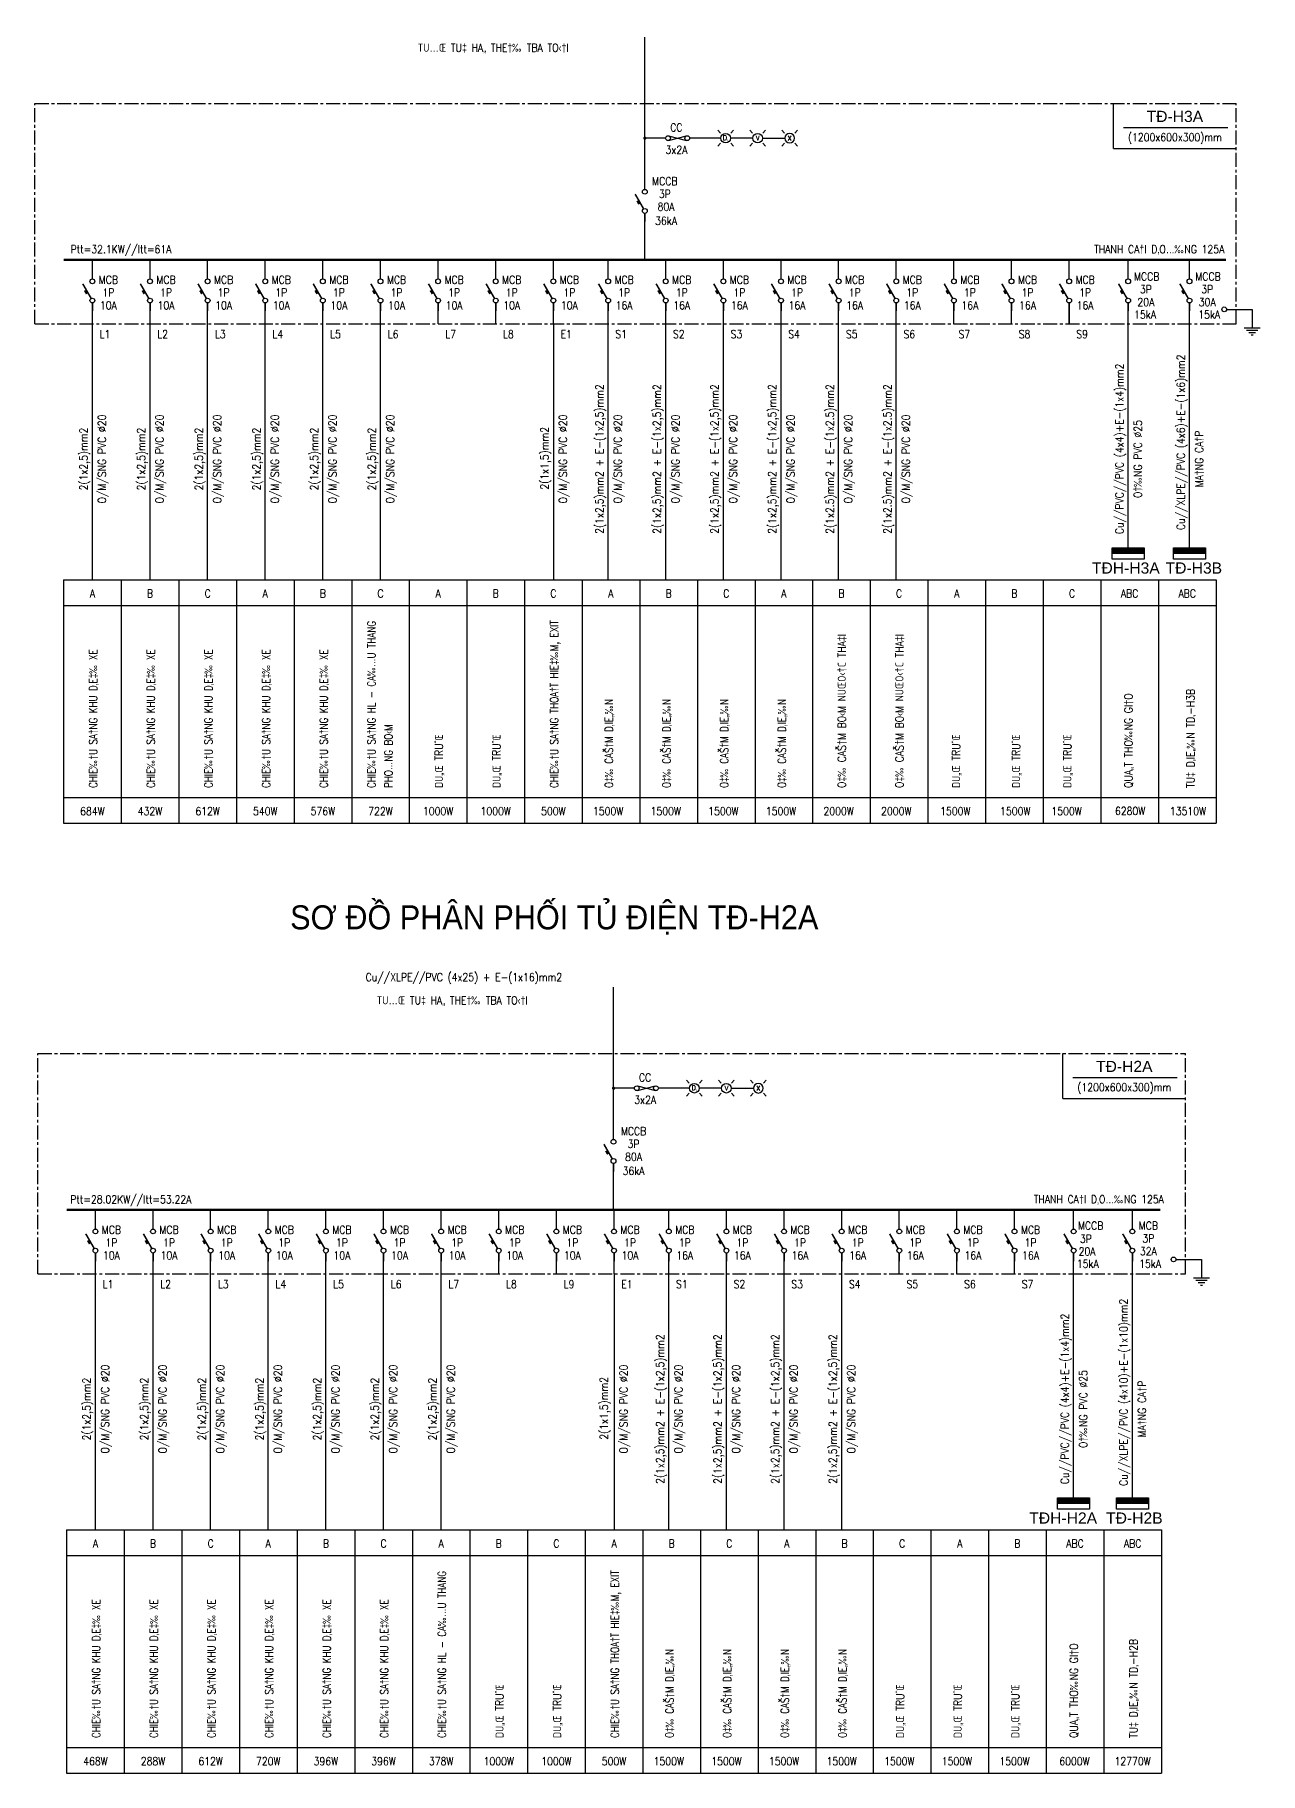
# Model space of a CAD drawing. Extents: x -5343388 to 7033982, y -486386 to 188356.
# Drawn here: x 159669 to 197951, y 101536 to 155841 of the extents above; entities that cross this region are included whole.
import ezdxf
from ezdxf.enums import TextEntityAlignment as Align

# ---------------------------------------------------------------- set-up
doc = ezdxf.new("R2010")
doc.units = 0
doc.header["$MEASUREMENT"] = 0
doc.linetypes.add('CENTER', pattern=[2, 1.25, -0.25, 0.25, -0.25])
for name, color, linetype in [('0-----E-equip', 2, 'Continuous'), ('0-----E-line', 4, 'Continuous'), ('0-----E-text', 3, 'Continuous'), ('0-----wire', 7, 'Continuous'), ('TBD', 2, 'Continuous'), ('text', 2, 'Continuous')]:
    doc.layers.add(name, color=color, linetype=linetype)
doc.styles.add('BIGTEXT', font='', dxfattribs={"width": 0.8, "height": 1000})
doc.styles.add('ROMANS', font='romans.shx', dxfattribs={"width": 0.8, "height": 250, "bigfont": 'vns.shx'})
doc.styles.add('ROMANS1', font='ROMANS1.shx')
doc.styles.add('TEXT1', font='', dxfattribs={"width": 0.85, "height": 200})
doc.styles.get('BIGTEXT').set_extended_font_data('.VnArialH')
doc.styles.get('TEXT1').set_extended_font_data('.VnArialH')

# ---------------------------------------------------------------- blocks, each defined once
blk = doc.blocks.new('di28')
at = {"layer": 'TBD'}
for p, q in [((0, 0), (0, -575)), ((-176.875, -650), (176.875, -650)), ((-103.75, -725), (103.75, -725)), ((-30.625, -800), (30.625, -800))]:
    blk.add_line(p, q, dxfattribs=at)
at = {"layer": 'TBD', "color": 4}
blk.add_line((-250, -575), (250, -575), dxfattribs=at)
blk = doc.blocks.new('di2')
at = {"layer": 'TBD'}
for p, q in [((0, 1000), (0, 1250)), ((0, 250), (0, 0))]:
    blk.add_line(p, q, dxfattribs=at)
for points, const_width in [([(-37, 390), (-302, 850)], 50), ([(-177, 533), (-239, 641)], 60)]:
    blk.add_lwpolyline(points, dxfattribs=dict(at, const_width=const_width))
for centre in [(0, 925), (0, 325)]:
    blk.add_circle(centre, 75, dxfattribs=at)
blk = doc.blocks.new('di17')
at = {"layer": 'TBD', "color": 7}
for p, q in [((-159, 159), (-247, 247)), ((159, 159), (247, 247)), ((-159, -159), (-247, -247)), ((159, -159), (247, -247))]:
    blk.add_line(p, q, dxfattribs=at)
at = {"layer": 'TBD'}
blk.add_circle((0, 0), 150, dxfattribs=at)
at = {"layer": 'TBD', "color": 7, "style": 'ROMANS1'}
blk.add_text('D‚', height=150, dxfattribs=at).set_placement((0, 0), align=Align.MIDDLE)
blk = doc.blocks.new('di21')
at = {"layer": 'TBD'}
for p, q in [((-281, 73), (281, -73)), ((-281, -73), (281, 73))]:
    blk.add_line(p, q, dxfattribs=at)
for centre in [(-300, 0), (300, 0)]:
    blk.add_circle(centre, 75, dxfattribs=at)
blk = doc.blocks.new('di18')
at = {"layer": 'TBD', "color": 7}
for p, q in [((-159, 159), (-247, 247)), ((159, 159), (247, 247)), ((-159, -159), (-247, -247)), ((159, -159), (247, -247))]:
    blk.add_line(p, q, dxfattribs=at)
at = {"layer": 'TBD'}
blk.add_circle((0, 0), 150, dxfattribs=at)
at = {"layer": 'TBD', "color": 7, "style": 'ROMANS1'}
blk.add_text('V', height=150, dxfattribs=at).set_placement((0, 0), align=Align.MIDDLE)
blk = doc.blocks.new('di19')
at = {"layer": 'TBD', "color": 7}
for p, q in [((-159, 159), (-247, 247)), ((159, 159), (247, 247)), ((-159, -159), (-247, -247)), ((159, -159), (247, -247))]:
    blk.add_line(p, q, dxfattribs=at)
at = {"layer": 'TBD'}
blk.add_circle((0, 0), 150, dxfattribs=at)
at = {"layer": 'TBD', "color": 7, "style": 'ROMANS1'}
blk.add_text('X', height=150, dxfattribs=at).set_placement((0, 0), align=Align.MIDDLE)
blk = doc.blocks.new('P1')
at = {"layer": 'TBD'}
h = blk.add_hatch(dxfattribs=at)
h.set_pattern_fill('ANSI31', color=256, scale=150, style=0)
h.set_pattern_definition([(45, (-33575, -55100), (-13.258252, 13.258252), [])])
h.paths.add_polyline_path([(500, 0), (500, 175), (-500, 175), (-500, 0)])
for p, q in [((-500, 350), (500, 350)), ((-500, 0), (-500, 350)), ((-500, 175), (500, 175)), ((500, 0), (-500, 0)), ((500, 350), (500, 0))]:
    blk.add_line(p, q, dxfattribs=at)

msp = doc.modelspace()

# ---------------------------------------------------------------- linework, layer by layer
at = {"color": 1, "linetype": 'CENTER', "ltscale": 350}
for p, q in [((159669.38843, 146812.94354), (159669.38843, 153690.83517)), ((159669.38843, 153690.83517), (197200.71638, 153690.83517)), ((197200.71638, 146812.94354), (197200.71638, 153690.83517)), ((159669.38843, 146812.94354), (197200.71638, 146812.94354)), ((159764.03209, 117136.43299), (159764.03209, 124014.32462)), ((159764.03209, 124014.32462), (195619.40614, 124014.32462)), ((195619.40614, 117136.43299), (195619.40614, 124014.32462)), ((159764.03209, 117136.43299), (195619.40614, 117136.43299))]:
    msp.add_line(p, q, dxfattribs=at)
at = {"color": 1, "linetype": 'Continuous'}
for p, q in [((193365.93164, 152290.83517), (193365.93164, 153690.83517)), ((193678.43164, 152940.83517), (196938.21638, 152940.83517)), ((193365.93164, 152290.83517), (197200.71638, 152290.83517)), ((191784.62141, 122614.32462), (191784.62141, 124014.32462)), ((192097.12141, 123264.32462), (195356.90614, 123264.32462)), ((191784.62141, 122614.32462), (195619.40614, 122614.32462))]:
    msp.add_line(p, q, dxfattribs=at)
at = {"color": 2, "linetype": 'Continuous'}
for p, q in [((160569.38843, 138812.94354), (160569.38843, 131212.94354)), ((160569.38843, 138812.94354), (196569.38843, 138812.94354)), ((196569.38843, 138812.94354), (196569.38843, 131212.94354)), ((160569.38843, 131212.94354), (196569.38843, 131212.94354)), ((160664.03209, 109136.43299), (160664.03209, 101536.43299)), ((160664.03209, 109136.43299), (194864.03209, 109136.43299)), ((194864.03209, 109136.43299), (194864.03209, 101536.43299)), ((160664.03209, 101536.43299), (194864.03209, 101536.43299))]:
    msp.add_line(p, q, dxfattribs=at)
at = {"linetype": 'Continuous'}
for p, q in [((162369.38843, 138812.94354), (162369.38843, 131212.94354)), ((164169.38843, 138812.94354), (164169.38843, 131212.94354)), ((165969.38843, 138812.94354), (165969.38843, 131212.94354)), ((167769.38843, 138812.94354), (167769.38843, 131212.94354)), ((169569.38843, 138812.94354), (169569.38843, 131212.94354)), ((171369.38843, 138812.94354), (171369.38843, 131212.94354)), ((173169.38843, 138812.94354), (173169.38843, 131212.94354)), ((174969.38843, 138812.94354), (174969.38843, 131212.94354)), ((176769.38843, 138812.94354), (176769.38843, 131212.94354)), ((178569.38843, 138812.94354), (178569.38843, 131212.94354)), ((180369.38843, 138812.94354), (180369.38843, 131212.94354)), ((182169.38843, 138812.94354), (182169.38843, 131212.94354)), ((183969.38843, 138812.94354), (183969.38843, 131212.94354)), ((185769.38843, 138812.94354), (185769.38843, 131212.94354)), ((187569.38843, 138812.94354), (187569.38843, 131212.94354)), ((187569.38843, 138812.94354), (187569.38843, 131212.94354)), ((189369.38843, 138812.94354), (189369.38843, 131212.94354)), ((189369.38843, 138812.94354), (189369.38843, 131212.94354)), ((191169.38843, 138812.94354), (191169.38843, 131212.94354)), ((192969.38843, 138812.94354), (192969.38843, 131212.94354)), ((194769.38843, 138812.94354), (194769.38843, 131212.94354)), ((160569.38843, 138012.94354), (196569.38843, 138012.94354)), ((160569.38843, 132012.94354), (196569.38843, 132012.94354)), ((162464.03209, 109136.43299), (162464.03209, 101536.43299)), ((164264.03209, 109136.43299), (164264.03209, 101536.43299)), ((166064.03209, 109136.43299), (166064.03209, 101536.43299)), ((167864.03209, 109136.43299), (167864.03209, 101536.43299)), ((169664.03209, 109136.43299), (169664.03209, 101536.43299)), ((171464.03209, 109136.43299), (171464.03209, 101536.43299)), ((173264.03209, 109136.43299), (173264.03209, 101536.43299)), ((175064.03209, 109136.43299), (175064.03209, 101536.43299)), ((176864.03209, 109136.43299), (176864.03209, 101536.43299)), ((178664.03209, 109136.43299), (178664.03209, 101536.43299)), ((180464.03209, 109136.43299), (180464.03209, 101536.43299)), ((182264.03209, 109136.43299), (182264.03209, 101536.43299)), ((184064.03209, 109136.43299), (184064.03209, 101536.43299)), ((185864.03209, 109136.43299), (185864.03209, 101536.43299)), ((187664.03209, 109136.43299), (187664.03209, 101536.43299)), ((189464.03209, 109136.43299), (189464.03209, 101536.43299)), ((191264.03209, 109136.43299), (191264.03209, 101536.43299)), ((193064.03209, 109136.43299), (193064.03209, 101536.43299)), ((160664.03209, 108336.43299), (194864.03209, 108336.43299)), ((160664.03209, 102336.43299), (194864.03209, 102336.43299))]:
    msp.add_line(p, q, dxfattribs=at)
at = {"color": 6, "linetype": 'Continuous', "const_width": 70}
for points in [[(160569.38843, 148812.94354), (196883.86632, 148812.94354)], [(160664.03209, 119136.43299), (194834.38676, 119136.43299)]]:
    msp.add_lwpolyline(points, dxfattribs=at)
at = {"layer": '0-----E-line', "linetype": 'Continuous'}
for p, q in [((178726.62738, 151012.51118), (178726.62738, 155765.83517)), ((178726.62738, 148812.94354), (178726.62738, 150262.51118)), ((161469.38843, 148212.94354), (161469.38843, 148812.94354)), ((163269.38843, 148212.94354), (163269.38843, 148812.94354)), ((165069.38843, 148212.94354), (165069.38843, 148812.94354)), ((166869.38843, 148212.94354), (166869.38843, 148812.94354)), ((168669.38843, 148212.94354), (168669.38843, 148812.94354)), ((170469.38843, 148212.94354), (170469.38843, 148812.94354)), ((172269.38843, 148212.94354), (172269.38843, 148812.94354)), ((174069.38843, 148212.94354), (174069.38843, 148812.94354)), ((175869.38843, 148212.94354), (175869.38843, 148812.94354)), ((177581.03509, 148212.94354), (177581.03509, 148812.94354)), ((179381.03509, 148212.94354), (179381.03509, 148812.94354)), ((181181.03509, 148212.94354), (181181.03509, 148812.94354)), ((182981.03509, 148212.94354), (182981.03509, 148812.94354)), ((184781.03509, 148212.94354), (184781.03509, 148812.94354)), ((186581.03509, 148212.94354), (186581.03509, 148812.94354)), ((188381.03509, 148212.94354), (188381.03509, 148812.94354)), ((190181.03509, 148212.94354), (190181.03509, 148812.94354)), ((191981.03509, 148212.94354), (191981.03509, 148812.94354)), ((193826.14586, 148212.94354), (193826.14586, 148812.94354)), ((195741.84378, 148212.94354), (195741.84378, 148812.94354)), ((161469.38843, 138812.94354), (161469.38843, 147462.94354)), ((163269.38843, 138812.94354), (163269.38843, 147462.94354)), ((165069.38843, 138812.94354), (165069.38843, 147462.94354)), ((166869.38843, 138812.94354), (166869.38843, 147462.94354)), ((168669.38843, 138812.94354), (168669.38843, 147462.94354)), ((170469.38843, 138812.94354), (170469.38843, 147462.94354)), ((172269.38843, 146812.94354), (172269.38843, 147462.94354)), ((174069.38843, 146812.94354), (174069.38843, 147462.94354)), ((175869.38843, 146812.94354), (175869.38843, 147462.94354)), ((177581.03509, 138812.94354), (177581.03509, 147462.94354)), ((179381.03509, 138812.94354), (179381.03509, 147462.94354)), ((181181.03509, 138812.94354), (181181.03509, 147462.94354)), ((182981.03509, 138812.94354), (182981.03509, 147462.94354)), ((184781.03509, 146812.94354), (184781.03509, 147462.94354)), ((184781.03509, 138812.94354), (184781.03509, 147462.94354)), ((186581.03509, 146812.94354), (186581.03509, 147462.94354)), ((186581.03509, 138812.94354), (186581.03509, 147462.94354)), ((188381.03509, 146812.94354), (188381.03509, 147462.94354)), ((188381.03509, 146812.94354), (188381.03509, 147462.94354)), ((190181.03509, 146812.94354), (190181.03509, 147462.94354)), ((190181.03509, 146812.94354), (190181.03509, 147462.94354)), ((191981.03509, 146812.94354), (191981.03509, 147462.94354)), ((191981.03509, 147212.94354), (191981.03509, 146812.94354)), ((193826.14586, 139812.94354), (193826.14586, 147462.94354)), ((195741.84378, 146812.94354), (195741.84378, 147462.94354)), ((195741.84378, 139812.94354), (195741.84378, 147462.94354)), ((175869.38843, 146812.94354), (175869.38843, 138812.94354)), ((177749.20943, 121336.00063), (177749.20943, 126089.32462)), ((177749.20943, 119136.43299), (177749.20943, 120586.00063)), ((161564.03209, 118536.43299), (161564.03209, 119136.43299)), ((163364.03209, 118536.43299), (163364.03209, 119136.43299)), ((165164.03209, 118536.43299), (165164.03209, 119136.43299)), ((166964.03209, 118536.43299), (166964.03209, 119136.43299)), ((168764.03209, 118536.43299), (168764.03209, 119136.43299)), ((170564.03209, 118536.43299), (170564.03209, 119136.43299)), ((172364.03209, 118536.43299), (172364.03209, 119136.43299)), ((174164.03209, 118536.43299), (174164.03209, 119136.43299)), ((175964.03209, 118536.43299), (175964.03209, 119136.43299)), ((177764.03209, 118536.43299), (177764.03209, 119136.43299)), ((179475.67876, 118536.43299), (179475.67876, 119136.43299)), ((181275.67876, 118536.43299), (181275.67876, 119136.43299)), ((183075.67876, 118536.43299), (183075.67876, 119136.43299)), ((184875.67876, 118536.43299), (184875.67876, 119136.43299)), ((186675.67876, 118536.43299), (186675.67876, 119136.43299)), ((188475.67876, 118536.43299), (188475.67876, 119136.43299)), ((190275.67876, 118536.43299), (190275.67876, 119136.43299)), ((192120.78952, 118536.43299), (192120.78952, 119136.43299)), ((193956.0831, 118536.43299), (193956.0831, 119136.43299)), ((161564.03209, 109136.43299), (161564.03209, 117786.43299)), ((163364.03209, 109136.43299), (163364.03209, 117786.43299)), ((165164.03209, 109136.43299), (165164.03209, 117786.43299)), ((166964.03209, 109136.43299), (166964.03209, 117786.43299)), ((168764.03209, 109136.43299), (168764.03209, 117786.43299)), ((170564.03209, 109136.43299), (170564.03209, 117786.43299)), ((172364.03209, 109136.43299), (172364.03209, 117786.43299)), ((174164.03209, 117136.43299), (174164.03209, 117786.43299)), ((175964.03209, 117136.43299), (175964.03209, 117786.43299)), ((177764.03209, 117136.43299), (177764.03209, 117786.43299)), ((179475.67876, 109136.43299), (179475.67876, 117786.43299)), ((181275.67876, 109136.43299), (181275.67876, 117786.43299)), ((183075.67876, 109136.43299), (183075.67876, 117786.43299)), ((184875.67876, 109136.43299), (184875.67876, 117786.43299)), ((186675.67876, 117136.43299), (186675.67876, 117786.43299)), ((188475.67876, 117136.43299), (188475.67876, 117786.43299)), ((190275.67876, 117136.43299), (190275.67876, 117786.43299)), ((190275.67876, 117136.43299), (190275.67876, 117786.43299)), ((192120.78952, 110136.43765), (192120.78952, 117786.43765)), ((193956.0831, 117136.43299), (193956.0831, 117786.43299)), ((193956.0831, 110136.43299), (193956.0831, 117786.43299)), ((177764.03209, 117136.43299), (177764.03209, 109136.43299))]:
    msp.add_line(p, q, dxfattribs=at)
for points in [[(178726.62738, 155765.83517, 0, 0, 0), (177526.62738, 155765.83517, 0, 150, 0), (176901.62738, 155765.83517, 0, 0, 0), (170651.62738, 155765.83517, 0, 0, 0)], [(177749.20943, 126089.32462, 0, 0, 0), (176549.20943, 126089.32462, 0, 150, 0), (175924.20943, 126089.32462, 0, 0, 0), (169674.20943, 126089.32462, 0, 0, 0)]]:
    msp.add_lwpolyline(points, format="xyseb", dxfattribs=at)
at = {"layer": '0-----wire', "linetype": 'Continuous'}
for p, q in [((179376.62738, 152610.10399), (178726.62738, 152610.10399)), ((181101.62738, 152610.10399), (180126.62738, 152610.10399)), ((182101.62738, 152610.10399), (181401.62738, 152610.10399)), ((182401.62738, 152610.10399), (183101.62738, 152610.10399)), ((196900.71638, 147262.94354), (197700.71638, 147262.94354)), ((178399.20943, 122933.59344), (177749.20943, 122933.59344)), ((180124.20943, 122933.59344), (179149.20943, 122933.59344)), ((181124.20943, 122933.59344), (180424.20943, 122933.59344)), ((181424.20943, 122933.59344), (182124.20943, 122933.59344)), ((195319.40614, 117586.43299), (196119.40614, 117586.43299))]:
    msp.add_line(p, q, dxfattribs=at)
at = {"layer": '0-----wire', "linetype": 'Continuous', "const_width": 50}
for points in [[(178701.62738, 152610.10399, 1), (178751.62738, 152610.10399, 1)], [(177724.20943, 122933.59344, 1), (177774.20943, 122933.59344, 1)]]:
    msp.add_lwpolyline(points, format="xyb", close=True, dxfattribs=at)
at = {"layer": '0-----wire', "linetype": 'Continuous'}
for centre in [(196825.71638, 147262.94354), (195244.40614, 117586.43299)]:
    msp.add_circle(centre, 75, dxfattribs=at)

# ---------------------------------------------------------------- block references
at = {"layer": '0-----E-equip', "linetype": 'Continuous'}
for name, p in [('di21', (179751.62738, 152610.10399)), ('di17', (181251.62738, 152610.10399)), ('di18', (182251.62738, 152610.10399)), ('di2', (178726.62738, 150012.51118)), ('di2', (161469.38843, 147212.94354)), ('di2', (163269.38843, 147212.94354)), ('di2', (165069.38843, 147212.94354)), ('di2', (166869.38843, 147212.94354)), ('di2', (168669.38843, 147212.94354)), ('di2', (170469.38843, 147212.94354)), ('di2', (172269.38843, 147212.94354)), ('di2', (174069.38843, 147212.94354)), ('di2', (175869.38843, 147212.94354)), ('di2', (177581.03509, 147212.94354)), ('di2', (179381.03509, 147212.94354)), ('di2', (181181.03509, 147212.94354)), ('di2', (182981.03509, 147212.94354)), ('di2', (184781.03509, 147212.94354)), ('di2', (186581.03509, 147212.94354)), ('di2', (188381.03509, 147212.94354)), ('di2', (190181.03509, 147212.94354)), ('di2', (191981.03509, 147212.94354)), ('di2', (193826.14586, 147212.94354)), ('di2', (195741.84378, 147212.94354)), ('di28', (197700.71638, 147262.94354)), ('di21', (178774.20943, 122933.59344)), ('di17', (180274.20943, 122933.59344)), ('di18', (181274.20943, 122933.59344)), ('di2', (177749.20943, 120336.00063)), ('di2', (161564.03209, 117536.43299)), ('di2', (163364.03209, 117536.43299)), ('di2', (165164.03209, 117536.43299)), ('di2', (166964.03209, 117536.43299)), ('di2', (168764.03209, 117536.43299)), ('di2', (170564.03209, 117536.43299)), ('di2', (172364.03209, 117536.43299)), ('di2', (174164.03209, 117536.43299)), ('di2', (175964.03209, 117536.43299)), ('di2', (177764.03209, 117536.43299)), ('di2', (179475.67876, 117536.43299)), ('di2', (181275.67876, 117536.43299)), ('di2', (183075.67876, 117536.43299)), ('di2', (184875.67876, 117536.43299)), ('di2', (186675.67876, 117536.43299)), ('di2', (188475.67876, 117536.43299)), ('di2', (190275.67876, 117536.43299)), ('di2', (192120.78952, 117536.43299)), ('di2', (193956.0831, 117536.43299)), ('di28', (196119.40614, 117586.43299))]:
    msp.add_blockref(name, p, dxfattribs=at)
at = {"layer": '0-----E-equip', "linetype": 'Continuous', "xscale": -1}
for p in [(183251.62738, 152610.10399), (182274.20943, 122933.59344)]:
    msp.add_blockref('di19', p, dxfattribs=at)
at = {"layer": '0-----E-equip', "rotation": 180}
for p in [(193826.14586, 139812.94354), (195741.84378, 139812.94354), (192120.78952, 110136.43765), (193956.0831, 110136.43299)]:
    msp.add_blockref('P1', p, dxfattribs=at)

# ---------------------------------------------------------------- texts
at = {"layer": '0-----E-text', "linetype": 'Continuous', "width": 0.85}
for s, style, p in [('TU…Œ TU‡ HA„ THE†‰ TBA TO‹†I', 'ROMANS1', (173991.42852, 155310.36636)), ('CC', 'ROMANS', (179711.141, 152820.52564)), ('(1200x600x300)mm', 'ROMANS', (195285.09844, 152515.83517)), ('3x2A', 'ROMANS', (179715.91309, 152122.40778)), ('MCCB', 'ROMANS', (179351.62738, 151143.41014)), ('3P', 'ROMANS', (179351.62738, 150743.41014)), ('80A', 'ROMANS', (179390.37798, 150343.41014)), ('36kA', 'ROMANS', (179389.29125, 149903.74214)), ('Ptt=32.1KW//Itt=61A', 'ROMANS', (162363.16664, 149015.8766)), ('THANH CA†I D‚O…‰NG 125A', 'ROMANS1', (194796.0083, 149015.8766)), ('MCB', 'ROMANS', (161969.38843, 148062.94354)), ('MCB', 'ROMANS', (163769.38843, 148062.94354)), ('MCB', 'ROMANS', (165569.38843, 148062.94354)), ('MCB', 'ROMANS', (167369.38843, 148062.94354)), ('MCB', 'ROMANS', (169169.38843, 148062.94354)), ('MCB', 'ROMANS', (170969.38843, 148062.94354)), ('MCB', 'ROMANS', (172769.38843, 148062.94354)), ('MCB', 'ROMANS', (174569.38843, 148062.94354)), ('MCB', 'ROMANS', (176369.38843, 148062.94354)), ('MCB', 'ROMANS', (178081.03509, 148062.94354)), ('MCB', 'ROMANS', (179881.03509, 148062.94354)), ('MCB', 'ROMANS', (181681.03509, 148062.94354)), ('MCB', 'ROMANS', (183481.03509, 148062.94354)), ('MCB', 'ROMANS', (185281.03509, 148062.94354)), ('MCB', 'ROMANS', (187081.03509, 148062.94354)), ('MCB', 'ROMANS', (188881.03509, 148062.94354)), ('MCB', 'ROMANS', (190681.03509, 148062.94354)), ('MCB', 'ROMANS', (192481.03509, 148062.94354)), ('MCCB', 'ROMANS', (194404.9249, 148164.11372)), ('MCCB', 'ROMANS', (196320.02873, 148164.11372)), ('1P', 'ROMANS', (161969.38843, 147662.94354)), ('1P', 'ROMANS', (163769.38843, 147662.94354)), ('1P', 'ROMANS', (165569.38843, 147662.94354)), ('1P', 'ROMANS', (167369.38843, 147662.94354)), ('1P', 'ROMANS', (169169.38843, 147662.94354)), ('1P', 'ROMANS', (170969.38843, 147662.94354)), ('1P', 'ROMANS', (172769.38843, 147662.94354)), ('1P', 'ROMANS', (174569.38843, 147662.94354)), ('1P', 'ROMANS', (176369.38843, 147662.94354)), ('1P', 'ROMANS', (178081.03509, 147662.94354)), ('1P', 'ROMANS', (179881.03509, 147662.94354)), ('1P', 'ROMANS', (181681.03509, 147662.94354)), ('1P', 'ROMANS', (183481.03509, 147662.94354)), ('1P', 'ROMANS', (185281.03509, 147662.94354)), ('1P', 'ROMANS', (187081.03509, 147662.94354)), ('1P', 'ROMANS', (188881.03509, 147662.94354)), ('1P', 'ROMANS', (190681.03509, 147662.94354)), ('1P', 'ROMANS', (192481.03509, 147662.94354)), ('3P', 'ROMANS', (194378.26941, 147764.11372)), ('3P', 'ROMANS', (196293.96733, 147764.11372)), ('10A', 'ROMANS', (161969.38843, 147262.94354)), ('10A', 'ROMANS', (163769.38843, 147262.94354)), ('10A', 'ROMANS', (165569.38843, 147262.94354)), ('10A', 'ROMANS', (167369.38843, 147262.94354)), ('10A', 'ROMANS', (169169.38843, 147262.94354)), ('10A', 'ROMANS', (170969.38843, 147262.94354)), ('10A', 'ROMANS', (172769.38843, 147262.94354)), ('10A', 'ROMANS', (174569.38843, 147262.94354)), ('10A', 'ROMANS', (176369.38843, 147262.94354)), ('16A', 'ROMANS', (178081.03509, 147262.94354)), ('16A', 'ROMANS', (179881.03509, 147262.94354)), ('16A', 'ROMANS', (181681.03509, 147262.94354)), ('16A', 'ROMANS', (183481.03509, 147262.94354)), ('16A', 'ROMANS', (185281.03509, 147262.94354)), ('16A', 'ROMANS', (187081.03509, 147262.94354)), ('16A', 'ROMANS', (188881.03509, 147262.94354)), ('16A', 'ROMANS', (190681.03509, 147262.94354)), ('16A', 'ROMANS', (192481.03509, 147262.94354)), ('15kA', 'ROMANS', (194352.87213, 146973.78658)), ('20A', 'ROMANS', (194378.26941, 147364.11372)), ('30A', 'ROMANS', (196293.96733, 147364.11372)), ('15kA', 'ROMANS', (196357.62066, 146973.78658)), ('A', 'ROMANS', (161469.38843, 138262.94354)), ('B', 'ROMANS', (163269.38843, 138262.94354)), ('C', 'ROMANS', (165069.38843, 138262.94354)), ('A', 'ROMANS', (166869.38843, 138262.94354)), ('B', 'ROMANS', (168669.38843, 138262.94354)), ('C', 'ROMANS', (170469.38843, 138262.94354)), ('A', 'ROMANS', (172269.38843, 138262.94354)), ('B', 'ROMANS', (174069.38843, 138262.94354)), ('C', 'ROMANS', (175869.38843, 138262.94354)), ('A', 'ROMANS', (177669.38843, 138262.94354)), ('B', 'ROMANS', (179469.38843, 138262.94354)), ('C', 'ROMANS', (181269.38843, 138262.94354)), ('A', 'ROMANS', (183069.38843, 138262.94354)), ('B', 'ROMANS', (184869.38843, 138262.94354)), ('C', 'ROMANS', (186669.38843, 138262.94354)), ('A', 'ROMANS', (188469.38843, 138262.94354)), ('B', 'ROMANS', (190269.38843, 138262.94354)), ('C', 'ROMANS', (192069.38843, 138262.94354)), ('ABC', 'ROMANS', (193869.38843, 138262.94354)), ('ABC', 'ROMANS', (195669.38843, 138262.94354)), ('684W', 'ROMANS', (161469.38843, 131462.94354)), ('432W', 'ROMANS', (163269.38843, 131462.94354)), ('612W', 'ROMANS', (165069.38843, 131462.94354)), ('540W', 'ROMANS', (166869.38843, 131462.94354)), ('576W', 'ROMANS', (168669.38843, 131462.94354)), ('722W', 'ROMANS', (170469.38843, 131462.94354)), ('1000W', 'ROMANS', (172269.38843, 131462.94354)), ('1000W', 'ROMANS', (174069.38843, 131462.94354)), ('500W', 'ROMANS', (175869.38843, 131462.94354)), ('1500W', 'ROMANS', (177581.03509, 131462.94354)), ('1500W', 'ROMANS', (179381.03509, 131462.94354)), ('1500W', 'ROMANS', (181181.03509, 131462.94354)), ('1500W', 'ROMANS', (182981.03509, 131462.94354)), ('2000W', 'ROMANS', (184781.03509, 131462.94354)), ('2000W', 'ROMANS', (186581.03509, 131462.94354)), ('1500W', 'ROMANS', (188425.54511, 131462.94354)), ('1500W', 'ROMANS', (190298.70683, 131462.94354)), ('1500W', 'ROMANS', (191900.63075, 131462.94354)), ('6280W', 'ROMANS', (193886.36667, 131469.44683)), ('13510W', 'ROMANS', (195693.57496, 131462.94354)), ('Cu//XLPE//PVC (4x25) + E-(1x16)mm2', 'ROMANS', (173074.61351, 126277.70761)), ('TU…Œ TU‡ HA„ THE†‰ TBA TO‹†I', 'ROMANS1', (172710.97188, 125553.94257)), ('CC', 'ROMANS', (178733.72305, 123144.01509)), ('(1200x600x300)mm', 'ROMANS', (193703.7882, 122839.32462)), ('3x2A', 'ROMANS', (178738.49514, 122445.89723)), ('MCCB', 'ROMANS', (178374.20943, 121466.89959)), ('3P', 'ROMANS', (178374.20943, 121066.89959)), ('80A', 'ROMANS', (178374.20943, 120666.89959)), ('36kA', 'ROMANS', (178374.20943, 120227.23159)), ('Ptt=28.02KW//Itt=53.22A', 'ROMANS', (162670.89772, 119338.23046)), ('THANH CA†I D‚O…‰NG 125A', 'ROMANS1', (192909.13849, 119339.36605)), ('MCB', 'ROMANS', (162064.03209, 118386.43299)), ('MCB', 'ROMANS', (163864.03209, 118386.43299)), ('MCB', 'ROMANS', (165664.03209, 118386.43299)), ('MCB', 'ROMANS', (167464.03209, 118386.43299)), ('MCB', 'ROMANS', (169264.03209, 118386.43299)), ('MCB', 'ROMANS', (171064.03209, 118386.43299)), ('MCB', 'ROMANS', (172864.03209, 118386.43299)), ('MCB', 'ROMANS', (174664.03209, 118386.43299)), ('MCB', 'ROMANS', (176464.03209, 118386.43299)), ('MCB', 'ROMANS', (178264.03209, 118386.43299)), ('MCB', 'ROMANS', (179975.67876, 118386.43299)), ('MCB', 'ROMANS', (181775.67876, 118386.43299)), ('MCB', 'ROMANS', (183575.67876, 118386.43299)), ('MCB', 'ROMANS', (185375.67876, 118386.43299)), ('MCB', 'ROMANS', (187175.67876, 118386.43299)), ('MCB', 'ROMANS', (188975.67876, 118386.43299)), ('MCB', 'ROMANS', (190775.67876, 118386.43299)), ('MCCB', 'ROMANS', (192652.01912, 118516.28558)), ('MCB', 'ROMANS', (194456.0831, 118516.28558)), ('1P', 'ROMANS', (162064.03209, 117986.43299)), ('1P', 'ROMANS', (163864.03209, 117986.43299)), ('1P', 'ROMANS', (165664.03209, 117986.43299)), ('1P', 'ROMANS', (167464.03209, 117986.43299)), ('1P', 'ROMANS', (169264.03209, 117986.43299)), ('1P', 'ROMANS', (171064.03209, 117986.43299)), ('1P', 'ROMANS', (172864.03209, 117986.43299)), ('1P', 'ROMANS', (174664.03209, 117986.43299)), ('1P', 'ROMANS', (176464.03209, 117986.43299)), ('1P', 'ROMANS', (178264.03209, 117986.43299)), ('1P', 'ROMANS', (179975.67876, 117986.43299)), ('1P', 'ROMANS', (181775.67876, 117986.43299)), ('1P', 'ROMANS', (183575.67876, 117986.43299)), ('1P', 'ROMANS', (185375.67876, 117986.43299)), ('1P', 'ROMANS', (187175.67876, 117986.43299)), ('1P', 'ROMANS', (188975.67876, 117986.43299)), ('1P', 'ROMANS', (190775.67876, 117986.43299)), ('20A', 'ROMANS', (192542.92825, 117709.61635)), ('3P', 'ROMANS', (192504.24833, 118103.76452)), ('32A', 'ROMANS', (194456.0831, 117716.28558)), ('3P', 'ROMANS', (194456.0831, 118116.28558)), ('10A', 'ROMANS', (162064.03209, 117586.43299)), ('10A', 'ROMANS', (163864.03209, 117586.43299)), ('10A', 'ROMANS', (165664.03209, 117586.43299)), ('10A', 'ROMANS', (167464.03209, 117586.43299)), ('10A', 'ROMANS', (169264.03209, 117586.43299)), ('10A', 'ROMANS', (171064.03209, 117586.43299)), ('10A', 'ROMANS', (172864.03209, 117586.43299)), ('10A', 'ROMANS', (174664.03209, 117586.43299)), ('10A', 'ROMANS', (176464.03209, 117586.43299)), ('10A', 'ROMANS', (178264.03209, 117586.43299)), ('16A', 'ROMANS', (179975.67876, 117586.43299)), ('16A', 'ROMANS', (181775.67876, 117586.43299)), ('16A', 'ROMANS', (183575.67876, 117586.43299)), ('16A', 'ROMANS', (185375.67876, 117586.43299)), ('16A', 'ROMANS', (187175.67876, 117586.43299)), ('16A', 'ROMANS', (188975.67876, 117586.43299)), ('16A', 'ROMANS', (190775.67876, 117586.43299)), ('15kA', 'ROMANS', (192562.69861, 117325.95844)), ('15kA', 'ROMANS', (194510.25111, 117325.95844)), ('A', 'ROMANS', (161564.03209, 108586.43299)), ('B', 'ROMANS', (163364.03209, 108586.43299)), ('C', 'ROMANS', (165164.03209, 108586.43299)), ('A', 'ROMANS', (166964.03209, 108586.43299)), ('B', 'ROMANS', (168764.03209, 108586.43299)), ('C', 'ROMANS', (170564.03209, 108586.43299)), ('A', 'ROMANS', (172364.03209, 108586.43299)), ('B', 'ROMANS', (174164.03209, 108586.43299)), ('C', 'ROMANS', (175964.03209, 108586.43299)), ('A', 'ROMANS', (177764.03209, 108586.43299)), ('B', 'ROMANS', (179564.03209, 108586.43299)), ('C', 'ROMANS', (181364.03209, 108586.43299)), ('A', 'ROMANS', (183164.03209, 108586.43299)), ('B', 'ROMANS', (184964.03209, 108586.43299)), ('C', 'ROMANS', (186764.03209, 108586.43299)), ('A', 'ROMANS', (188564.03209, 108586.43299)), ('B', 'ROMANS', (190364.03209, 108586.43299)), ('ABC', 'ROMANS', (192164.03209, 108586.43299)), ('ABC', 'ROMANS', (193964.03209, 108586.43299)), ('468W', 'ROMANS', (161564.03209, 101786.43299)), ('288W', 'ROMANS', (163364.03209, 101786.43299)), ('612W', 'ROMANS', (165164.03209, 101786.43299)), ('720W', 'ROMANS', (166964.03209, 101786.43299)), ('396W', 'ROMANS', (168764.03209, 101786.43299)), ('396W', 'ROMANS', (170564.03209, 101786.43299)), ('378W', 'ROMANS', (172364.03209, 101786.43299)), ('1000W', 'ROMANS', (174164.03209, 101786.43299)), ('1000W', 'ROMANS', (175964.03209, 101786.43299)), ('500W', 'ROMANS', (177764.03209, 101786.43299)), ('1500W', 'ROMANS', (179475.67876, 101786.43299)), ('1500W', 'ROMANS', (181275.67876, 101786.43299)), ('1500W', 'ROMANS', (183075.67876, 101786.43299)), ('1500W', 'ROMANS', (184875.67876, 101786.43299)), ('1500W', 'ROMANS', (186675.67876, 101786.43299)), ('1500W', 'ROMANS', (188475.67876, 101786.43299)), ('1500W', 'ROMANS', (190275.67876, 101786.43299)), ('6000W', 'ROMANS', (192147.99933, 101786.43299)), ('12770W', 'ROMANS', (193964.03209, 101786.43299))]:
    msp.add_text(s, height=250, dxfattribs=dict(at, style=style)).set_placement(p, align=Align.CENTER)
at = {"layer": '0-----E-text', "color": 6, "style": 'BIGTEXT'}
for s, p in [('T§-H3A', (195285.09844, 153115.83517)), ('T§H-H3A', (193752.04538, 139008.66794)), ('T§-H3B', (195877.65212, 139008.66794)), ('T§-H2A', (193703.7882, 123439.32462)), ('T§H-H2A', (191795.32734, 109332.16206)), ('T§-H2B', (194019.18081, 109332.15739))]:
    msp.add_text(s, height=350, dxfattribs=at).set_placement(p, align=Align.CENTER)
at = {"layer": '0-----E-text', "linetype": 'Continuous', "style": 'ROMANS', "width": 0.85}
for s, p in [('L1', (161694.38843, 146362.94354)), ('L2', (163494.38843, 146362.94354)), ('L3', (165294.38843, 146362.94354)), ('L4', (167094.38843, 146362.94354)), ('L5', (168894.38843, 146362.94354)), ('L6', (170694.38843, 146362.94354)), ('L7', (172494.38843, 146362.94354)), ('L8', (174294.38843, 146362.94354)), ('E1', (176094.38843, 146362.94354)), ('S1', (177806.03509, 146362.94354)), ('S2', (179606.03509, 146362.94354)), ('S3', (181406.03509, 146362.94354)), ('S4', (183206.03509, 146362.94354)), ('S5', (185006.03509, 146362.94354)), ('S6', (186806.03509, 146362.94354)), ('S7', (188525.63075, 146362.94354)), ('S8', (190406.03509, 146362.94354)), ('S9', (192206.03509, 146362.94354)), ('L1', (161789.03209, 116686.43299)), ('L2', (163589.03209, 116686.43299)), ('L3', (165389.03209, 116686.43299)), ('L4', (167189.03209, 116686.43299)), ('L5', (168989.03209, 116686.43299)), ('L6', (170789.03209, 116686.43299)), ('L7', (172589.03209, 116686.43299)), ('L8', (174389.03209, 116686.43299)), ('L9', (176189.03209, 116686.43299)), ('E1', (177989.03209, 116686.43299)), ('S1', (179700.67876, 116686.43299)), ('S2', (181500.67876, 116686.43299)), ('S3', (183300.67876, 116686.43299)), ('S4', (185100.67876, 116686.43299)), ('S5', (186900.67876, 116686.43299)), ('S6', (188700.67876, 116686.43299)), ('S7', (190500.67876, 116686.43299))]:
    msp.add_text(s, height=250, dxfattribs=at).set_placement(p)
at = {"layer": '0-----E-text', "linetype": 'Continuous', "width": 0.85}
for s, style, p in [('Cu//PVC//PVC (4x4)+E-(1x4)mm2', 'ROMANS', (193676.14586, 142905.48876)), ('Cu//XLPE//PVC (4x6)+E-(1x6)mm2', 'ROMANS', (195591.84378, 143110.8815)), ('2(1x2,5)mm2 + E-(1x2,5)mm2', 'ROMANS', (177431.03509, 142587.94354)), ('2(1x2,5)mm2 + E-(1x2,5)mm2', 'ROMANS', (179231.03509, 142587.94354)), ('2(1x2,5)mm2 + E-(1x2,5)mm2', 'ROMANS', (181031.03509, 142587.94354)), ('2(1x2,5)mm2 + E-(1x2,5)mm2', 'ROMANS', (182831.03509, 142587.94354)), ('2(1x2.5)mm2 + E-(1x2.5)mm2', 'ROMANS', (184631.03509, 142587.94354)), ('2(1x2.5)mm2 + E-(1x2.5)mm2', 'ROMANS', (186431.03509, 142587.94354)), ('O/M/SNG PVC %%C20', 'ROMANS', (161894.38843, 142587.94354)), ('O/M/SNG PVC %%C20', 'ROMANS', (163694.38843, 142587.94354)), ('O/M/SNG PVC %%C20', 'ROMANS', (165494.38843, 142587.94354)), ('O/M/SNG PVC %%C20', 'ROMANS', (167294.38843, 142587.94354)), ('O/M/SNG PVC %%C20', 'ROMANS', (169094.38843, 142587.94354)), ('O/M/SNG PVC %%C20', 'ROMANS', (170894.38843, 142587.94354)), ('O/M/SNG PVC %%C20', 'ROMANS', (176294.38843, 142587.94354)), ('O/M/SNG PVC %%C20', 'ROMANS', (178006.03509, 142587.94354)), ('O/M/SNG PVC %%C20', 'ROMANS', (179806.03509, 142587.94354)), ('O/M/SNG PVC %%C20', 'ROMANS', (181606.03509, 142587.94354)), ('O/M/SNG PVC %%C20', 'ROMANS', (183406.03509, 142587.94354)), ('O/M/SNG PVC %%C20', 'ROMANS', (185206.03509, 142587.94354)), ('O/M/SNG PVC %%C20', 'ROMANS', (187006.03509, 142587.94354)), ('2(1x2,5)mm2', 'ROMANS', (161319.38843, 142587.94354)), ('2(1x2,5)mm2', 'ROMANS', (163119.38843, 142587.94354)), ('2(1x2,5)mm2', 'ROMANS', (164919.38843, 142587.94354)), ('2(1x2,5)mm2', 'ROMANS', (166719.38843, 142587.94354)), ('2(1x2,5)mm2', 'ROMANS', (168519.38843, 142587.94354)), ('2(1x2,5)mm2', 'ROMANS', (170319.38843, 142587.94354)), ('2(1x1,5)mm2', 'ROMANS', (175719.38843, 142611.34653)), ('O†‰NG PVC %%C25', 'ROMANS1', (194251.14586, 142587.94354)), ('MA†NG CA†P', 'ROMANS1', (196166.84378, 142587.94354)), ('Cu//XLPE//PVC (4x10)+E-(1x10)mm2', 'ROMANS', (193806.0831, 113434.37095)), ('Cu//PVC//PVC (4x4)+E-(1x4)mm2', 'ROMANS', (191970.78952, 113228.98288)), ('2(1x2,5)mm2 + E-(1x2,5)mm2', 'ROMANS', (179325.67876, 112911.43299)), ('2(1x2,5)mm2 + E-(1x2,5)mm2', 'ROMANS', (181125.67876, 112911.43299)), ('2(1x2,5)mm2 + E-(1x2,5)mm2', 'ROMANS', (182925.67876, 112911.43299)), ('2(1x2,5)mm2 + E-(1x2,5)mm2', 'ROMANS', (184725.67876, 112911.43299)), ('O/M/SNG PVC %%C20', 'ROMANS', (161989.03209, 112911.43299)), ('O/M/SNG PVC %%C20', 'ROMANS', (163789.03209, 112911.43299)), ('O/M/SNG PVC %%C20', 'ROMANS', (165589.03209, 112911.43299)), ('O/M/SNG PVC %%C20', 'ROMANS', (167389.03209, 112911.43299)), ('O/M/SNG PVC %%C20', 'ROMANS', (169189.03209, 112911.43299)), ('O/M/SNG PVC %%C20', 'ROMANS', (170989.03209, 112911.43299)), ('O/M/SNG PVC %%C20', 'ROMANS', (172789.03209, 112911.43299)), ('O/M/SNG PVC %%C20', 'ROMANS', (178189.03209, 112911.43299)), ('O/M/SNG PVC %%C20', 'ROMANS', (179900.67876, 112911.43299)), ('O/M/SNG PVC %%C20', 'ROMANS', (181700.67876, 112911.43299)), ('O/M/SNG PVC %%C20', 'ROMANS', (183500.67876, 112911.43299)), ('O/M/SNG PVC %%C20', 'ROMANS', (185300.67876, 112911.43299)), ('O†‰NG PVC %%C25', 'ROMANS1', (192545.78952, 112911.43765)), ('2(1x2,5)mm2', 'ROMANS', (161414.03209, 112911.43299)), ('2(1x2,5)mm2', 'ROMANS', (163214.03209, 112911.43299)), ('2(1x2,5)mm2', 'ROMANS', (165014.03209, 112911.43299)), ('2(1x2,5)mm2', 'ROMANS', (166814.03209, 112911.43299)), ('2(1x2,5)mm2', 'ROMANS', (168614.03209, 112911.43299)), ('2(1x2,5)mm2', 'ROMANS', (170414.03209, 112911.43299)), ('2(1x2,5)mm2', 'ROMANS', (172214.03209, 112911.43299)), ('2(1x1,5)mm2', 'ROMANS', (177574.14414, 112934.83598)), ('MA†NG CA†P', 'ROMANS1', (194381.0831, 112911.43299))]:
    msp.add_text(s, height=250, rotation=90, dxfattribs=dict(at, style=style)).set_placement(p, align=Align.CENTER)
at = {"layer": '0-----E-text', "linetype": 'Continuous', "style": 'ROMANS1'}
for s, width, p in [('CHIE‰†U SA†NG HL - CA‰…U THANG', 0.8, (170309.92907, 132312.94354)), ('CHIE‰†U SA†NG THOA†T HIE‡‰M, EXIT', 0.8, (176019.38843, 132312.94354)), ('O‡‰ CAŠ†M BO‹M NUŒO‹†C THA‡I', 0.85, (185003.35567, 132312.94354)), ('O‡‰ CAŠ†M BO‹M NUŒO‹†C THA‡I', 0.85, (186803.35567, 132312.94354)), ('CHIE‰†U SA†NG KHU D‚E‡‰ XE', 0.8, (161619.38843, 132312.94354)), ('CHIE‰†U SA†NG KHU D‚E‡‰ XE', 0.8, (163419.38843, 132312.94354)), ('CHIE‰†U SA†NG KHU D‚E‡‰ XE', 0.8, (165219.38843, 132312.94354)), ('CHIE‰†U SA†NG KHU D‚E‡‰ XE', 0.8, (167019.38843, 132312.94354)), ('CHIE‰†U SA†NG KHU D‚E‡‰ XE', 0.8, (168819.38843, 132312.94354)), ('QUA„T THO‰NG GI†O', 0.85, (193958.2449, 132312.94354)), ('TU‡ D‚IE„‰N TD‚-H3B', 0.85, (195899.79277, 132312.94354)), ('O‡‰ CAŠ†M D‚IE„‰N', 0.8, (177731.03509, 132312.94354)), ('O‡‰ CAŠ†M D‚IE„‰N', 0.8, (179531.03509, 132312.94354)), ('O‡‰ CAŠ†M D‚IE„‰N', 0.8, (181331.03509, 132312.94354)), ('O‡‰ CAŠ†M D‚IE„‰N', 0.8, (183131.03509, 132312.94354)), ('PHO…NG BO‹M', 0.8, (170841.48256, 132312.94354)), ('DU„Œ TRUˆŒ', 0.85, (172419.38843, 132312.94354)), ('DU„Œ TRUˆŒ', 0.85, (174219.38843, 132312.94354)), ('DU„Œ TRUˆŒ', 0.85, (188575.54511, 132312.94354)), ('DU„Œ TRUˆŒ', 0.85, (190448.70683, 132312.94354)), ('DU„Œ TRUˆŒ', 0.85, (192050.63075, 132312.94354)), ('CHIE‰†U SA†NG HL - CA‰…U THANG', 0.8, (172514.03209, 102636.43299)), ('CHIE‰†U SA†NG THOA†T HIE‡‰M, EXIT', 0.8, (177914.03209, 102636.43299)), ('CHIE‰†U SA†NG KHU D‚E‡‰ XE', 0.8, (161714.03209, 102636.43299)), ('CHIE‰†U SA†NG KHU D‚E‡‰ XE', 0.8, (163514.03209, 102636.43299)), ('CHIE‰†U SA†NG KHU D‚E‡‰ XE', 0.8, (165314.03209, 102636.43299)), ('CHIE‰†U SA†NG KHU D‚E‡‰ XE', 0.8, (167114.03209, 102636.43299)), ('CHIE‰†U SA†NG KHU D‚E‡‰ XE', 0.8, (168914.03209, 102636.43299)), ('CHIE‰†U SA†NG KHU D‚E‡‰ XE', 0.8, (170714.03209, 102636.43299)), ('O‡‰ CAŠ†M D‚IE„‰N', 0.8, (179625.67876, 102636.43299)), ('O‡‰ CAŠ†M D‚IE„‰N', 0.8, (181425.67876, 102636.43299)), ('O‡‰ CAŠ†M D‚IE„‰N', 0.8, (183225.67876, 102636.43299)), ('O‡‰ CAŠ†M D‚IE„‰N', 0.8, (185025.67876, 102636.43299)), ('QUA„T THO‰NG GI†O', 0.85, (192252.88857, 102636.43299)), ('TU‡ D‚IE„‰N TD‚-H2B', 0.85, (194114.03209, 102636.43299)), ('DU„Œ TRUˆŒ', 0.85, (174314.03209, 102636.43299)), ('DU„Œ TRUˆŒ', 0.85, (176114.03209, 102636.43299)), ('DU„Œ TRUˆŒ', 0.85, (186825.67876, 102636.43299)), ('DU„Œ TRUˆŒ', 0.85, (188625.67876, 102636.43299)), ('DU„Œ TRUˆŒ', 0.85, (190425.67876, 102636.43299))]:
    msp.add_text(s, height=250, rotation=90, dxfattribs=dict(at, width=width)).set_placement(p)
at = {"layer": 'text', "color": 3, "style": 'TEXT1', "width": 0.913267}
msp.add_text('S¥ §å PH¢N PHèi tñ ®iÖn t®-h2a', height=750, dxfattribs=at).set_placement((175897.96841, 127896.67381), align=Align.CENTER)

doc.saveas('drawing.dxf')
